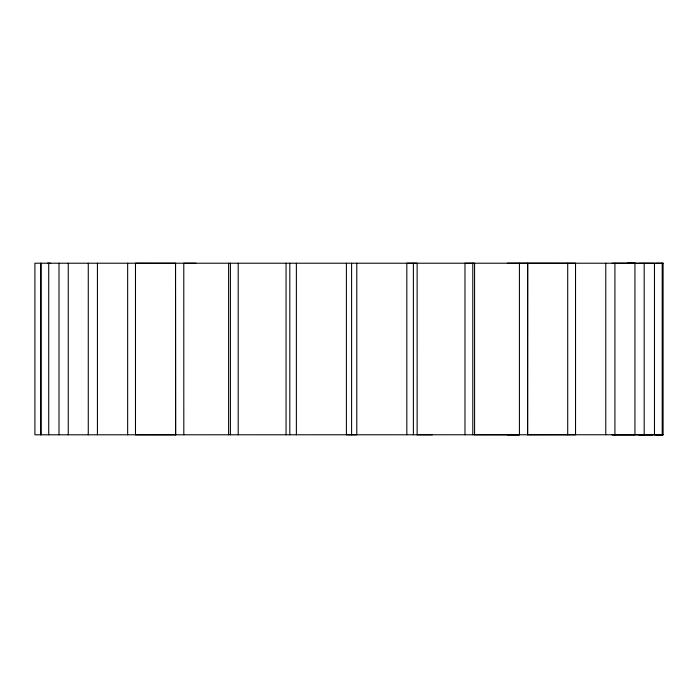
<?xml version="1.0" encoding="UTF-8"?>
<svg xmlns="http://www.w3.org/2000/svg" width="698" height="698" viewBox="0 0 698 698"><rect width="100%" height="100%" fill="white"/><g stroke="black" fill="none" stroke-linecap="round" stroke-linejoin="round"><path stroke-width="1.05" d="M175.521 263.242L175.678 434.81L135.482 434.802L135.482 263.216L175.521 263.242L175.547 434.81M464.981 434.802L464.981 263.216L474.57 263.19L474.579 434.802M638.914 434.775L654.471 434.775L654.471 263.216L638.914 263.216M575.056 434.767L527.671 434.784L527.671 263.216M406.821 434.802L406.821 263.216L417.125 263.19L417.134 434.802M507.333 263.19L575.047 263.216M346.4 263.216L346.4 434.775L351.591 434.802L356.783 434.775L356.783 263.216M612.102 263.216L634.936 263.216L634.936 434.775L612.102 434.775M655.832 263.216L663.1 263.216L663.1 434.793L635.433 434.793M195.841 263.216L183.783 263.233L183.81 434.81M474.579 434.775L519.417 434.784L519.417 263.216M634.936 434.758L612.102 434.758M47.359 263.216L50.71 263.216M663.1 263.216L34.9 263.216L34.9 434.802L644.184 434.758M654.471 434.767L662.201 434.767M507.35 434.793L519.417 434.784M655.832 434.775L663.1 434.793L655.832 434.767M417.134 434.775L432.219 434.793M627.397 263.19L637.143 263.216M638.914 434.758L652.482 434.793M527.662 263.373L527.54 434.784M662.201 263.216L662.201 434.775M644.184 263.216L644.184 434.775M614.921 263.216L614.921 434.775M605.768 263.216L605.768 434.775M575.536 263.216L575.545 434.767M567.71 263.216L567.718 434.767M472.79 263.216L472.79 434.802M413.382 263.216L413.382 434.802M351.591 263.216L351.591 434.775M296.371 263.216L296.371 434.793M289.81 263.216L289.81 434.793M286.058 263.216L286.058 434.793M238.201 263.216L238.201 434.793M230.401 263.216L230.401 434.793M228.612 263.216L228.612 434.793M127.655 263.216L127.655 434.802M97.423 263.216L97.423 434.802M88.271 263.216L88.271 434.802M68.256 263.216L68.256 434.802M59.007 263.216L59.007 434.802M48.72 263.216L48.72 434.802M40.981 263.216L40.981 434.802M40.772 263.216L40.772 434.802"/></g></svg>
